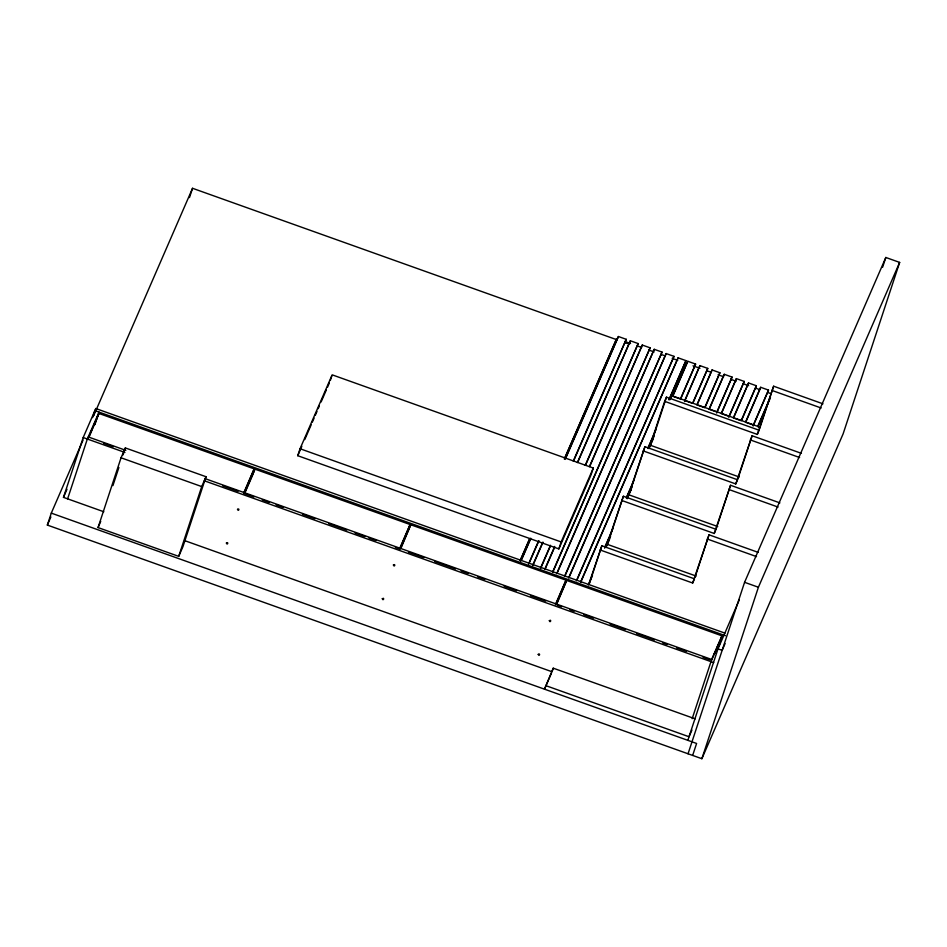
<?xml version="1.0" encoding="UTF-8"?>
<svg xmlns="http://www.w3.org/2000/svg" width="947" height="947" viewBox="0 0 947 947"><rect width="100%" height="100%" fill="white"/><g stroke="black" fill="none" stroke-linecap="round" stroke-linejoin="round"><path stroke-width="1.42" d="M94.404 424.658L95.517 421.699L94.818 423.439M718.915 645.179L719.152 644.315L718.773 645.191M688.043 753.776L744.579 582.31L885.824 257.477L899.65 262.414L843.114 433.88L701.869 758.713L47.35 525.076L51.292 513.12L83.076 440.024M103.815 511.759L63.473 497.364L83.194 437.538L95.801 408.536L724.952 633.129M92.605 417.58L94.901 410.631L725.449 635.709M93.504 415.496L95.801 408.536M67.616 498.844L87.337 439.029L99.044 412.111L94.913 424.635M244.172 492.76L254.175 468.872L98.962 413.46L88.947 437.348M189.471 197.592L192.537 188.287L616.71 339.701M98.05 527.574L121.05 457.792L125.347 447.931L206.008 476.72L182.996 546.502L178.711 556.363L98.05 527.574L100.725 521.406M112.918 485.61L118.896 467.475M123.039 454.903L125.347 447.931M178.711 556.363L201.723 486.58L206.008 476.72M253.689 472.707L254.873 469.12L410.087 524.52L400.072 548.42M297.749 455.708L300.045 448.736L332.172 374.834L593.296 468.043L590.987 475.015L558.86 548.917L297.749 455.708L301.833 446.309M330.337 380.422L331.71 376.231M555.984 604.068L565.998 580.18L410.785 524.768L401.362 547.307M573.657 460.822L626.239 339.31L618.403 336.516L565.229 459.378M558.86 548.917L561.157 541.944L593.296 468.043M585.589 465.084L638.171 343.572L630.335 340.778L577.753 462.29M552.941 571.881L650.116 347.833L642.279 345.039L589.768 466.362M721.117 638.219L721.91 635.828L566.685 580.428L556.682 604.316M564.885 576.143L662.048 352.095L654.211 349.301L557.629 572M695.193 718.856L553.237 668.18L544.489 689.167L551.474 673.104M553.237 668.18L552.054 671.766L184.547 540.583M588.738 584.216L601.854 545.768L694.494 578.842L692.683 583.021L600.043 549.947M589.2 584.157L601.854 545.768M576.818 580.404L673.992 356.356L666.155 353.562L568.981 577.611M779.89 502.893L730.551 485.278L716.039 529.302L623.386 496.24L607.11 544.276L696.187 576.072M608.933 540.098L623.386 496.24M801.422 453.353L752.096 435.75L737.583 479.774L644.931 446.7L628.654 494.736L717.719 526.532M630.465 490.558L644.931 446.7M669.269 399.504L685.924 360.618L678.088 357.824L580.925 581.872M664.652 401.339L757.304 434.413L759.115 430.234L666.475 397.16L664.652 401.339L650.187 445.197L739.264 476.992M652.459 439.657L666.475 397.16M670.938 398.06L671.731 395.668L759.411 426.967M685.735 364.335L686.054 363.34L670.76 398.533M680.798 398.699L695.607 364.074L687.771 361.269L672.962 395.905M692.955 403.031L707.764 368.407L699.928 365.613L684.539 401.575M705.101 407.376L719.909 372.751L712.073 369.946L697.856 403.233M716.678 413.058L732.067 377.084L724.23 374.29L709.421 408.915M728.823 417.39L744.212 381.428L736.375 378.622L721.578 413.247M741.56 420.385L756.369 385.76L748.532 382.967L733.724 417.591M692.683 583.021L709.019 534.818L758.346 552.432M694.956 577.469L709.019 534.818M753.125 426.067L768.514 390.093L760.678 387.299L745.881 421.924M621.575 500.407L714.227 533.481L730.551 485.278M643.12 450.879L735.76 483.941L752.096 435.75M757.304 434.413L773.628 386.21L822.967 403.824M759.577 428.861L773.628 386.21M692.174 718.678L710.984 661.645L722.679 634.727L721.306 638.894M687.842 740.341L718.004 648.861L739.205 600.09M719.01 645.854L720.395 641.675M692.648 755.422L696.601 743.466L51.292 513.12M701.869 758.713L758.405 587.247L899.65 262.414M882.604 267.232L885.824 257.477M718.299 646.505L718.299 646.908M94.972 423.427L94.522 424.647M93.67 415.662L192.537 188.287M47.35 525.076L50.878 516.955M88.367 437.822L98.962 413.46M63.473 497.364L66.977 489.279M243.58 493.233L254.175 468.872M254.873 469.12L244.279 493.482L253.974 496.938M244.859 493.008L253.098 474.056M304.756 439.586L311.184 424.812M312.344 422.125L314.096 418.089M315.268 415.402L317.02 411.377M318.192 408.69L319.364 406.003M321.116 401.966L326.372 389.868M327.544 387.181L329.296 383.156M410.087 524.52L399.492 548.881L395.337 547.402M400.19 549.13L410.785 524.768M520.163 560.577L529.574 538.914M564.305 459.046L616.686 338.576L565.158 457.342M520.424 560.222L529.835 538.559M520.696 561.216L530.699 538.204M565.43 458.336L618.403 336.516M521.667 559.547L530.498 539.245M528.533 564.021L538.535 541.009M573.266 461.142L626.239 339.31M528.923 563.702L538.926 540.69M532.628 565.477L542.643 542.465M577.362 462.598L630.335 340.778M533.019 565.17L543.022 542.158M540.465 568.283L550.479 545.271M585.199 465.403L638.171 343.572M540.855 567.963L550.278 546.301M544.726 569.396L554.717 546.419M589.389 466.682L642.279 345.039M545.105 569.088L554.516 547.461M552.551 572.201L650.116 347.833M556.658 573.657L654.211 349.301M564.495 576.463L662.048 352.095M555.404 604.541L565.998 580.18M556.09 604.79L566.685 580.428M568.602 577.919L666.155 353.562M576.427 580.724L673.992 356.356M580.535 582.18L678.088 357.824M588.371 584.986L592.479 575.516M604.825 547.141L613.052 528.213M626.571 497.128L634.206 479.561M647.724 448.476L655.951 429.547M668.89 399.812L685.924 360.618M604.624 548.183L608.743 538.713M626.369 498.169L630.477 488.711M648.115 448.156L652.814 437.348M605.855 547.177L610.555 536.357M627.021 498.477L632.324 486.308M648.79 448.428L654.081 436.247M669.967 399.729L671.731 395.668M606.009 547.437L609.548 539.317M627.198 498.702L631.318 489.232M648.979 448.618L653.099 439.148M687.771 361.269L672.583 396.189L680.419 398.995L695.607 364.074M699.928 365.613L684.74 400.534L692.577 403.327L707.764 368.407M712.073 369.946L696.885 404.866L704.722 407.672L719.909 372.751M724.23 374.29L709.043 409.211L716.879 412.004L732.067 377.084M736.375 378.622L721.2 413.543L729.036 416.337L744.212 381.428M748.532 382.967L733.345 417.887L741.181 420.681L756.369 385.76M760.678 387.299L745.502 422.22L753.339 425.014L768.514 390.093M770.503 397.006L757.647 426.552L760.263 427.488M758.026 426.268L769.71 399.409M714.227 533.481L716.039 529.302M735.76 483.941L737.121 480.816M711.315 660.189L721.91 635.828M714.251 654.306L716.015 650.246M717.199 647.535L719.542 642.125M725.094 643.569L722.147 650.34L718.004 648.861M691.937 730.054L689.025 736.754L545.673 685.581M771.817 390.389L821.156 407.991M625.02 341.547L630.56 343.524M637.497 345.998L641.664 347.49M648.6 349.964L654.152 351.953M661.089 354.427L665.244 355.906M672.181 358.38L677.732 360.369M693.015 365.826L699.975 368.3M706.936 370.786L711.114 372.278M718.075 374.763L723.638 376.752M730.599 379.238L736.162 381.227M743.123 383.701L748.686 385.689M755.647 388.175L759.825 389.667M768.171 392.65L770.953 393.644M624.689 342.542L627.459 343.536M750.273 439.917L799.611 457.531M728.74 489.457L778.067 507.071M707.196 538.997L756.535 556.611M744.579 582.31L758.405 587.247M300.045 448.736L561.157 541.944M88.249 436.934L125.833 450.358M205.179 478.673L711.884 659.55M103.614 443.267L113.309 446.724M222.794 485.811L238.04 491.256M262.295 499.909L269.22 502.384M276.157 504.858L283.082 507.332M302.484 514.257L314.96 518.707M328.81 523.655L346.827 530.083M355.149 533.054L364.844 536.523M369.01 538.003L375.935 540.477M408.5 552.101L423.747 557.546M434.839 561.5L455.625 568.922M461.165 570.899L468.09 573.373M477.797 576.841L484.722 579.304M504.124 586.24L516.6 590.691M530.462 595.639L545.709 601.073M557.487 605.275L561.642 606.767M569.952 609.738L574.107 611.217M583.814 614.686L593.52 618.142M610.14 624.085L625.387 629.518M636.479 633.484L654.495 639.912M662.805 642.883L666.972 644.362M676.667 647.831L686.374 651.287M702.994 657.23L709.93 659.704M83.194 437.538L124.921 452.441M204.268 480.768L713.742 662.628M121.05 457.792L201.723 486.58M226.404 543.045C227.351 546.064 228.973 541.282 226.404 543.045M237.519 509.344C238.466 512.363 240.076 507.58 237.519 509.344M382.316 598.693C383.263 601.712 384.873 596.93 382.316 598.693M393.419 565.004C394.378 568.011 395.988 563.24 393.419 565.004M538.227 654.353C539.174 657.372 540.784 652.59 538.227 654.353M549.331 620.652C550.278 623.671 551.9 618.888 549.331 620.652"/></g></svg>
